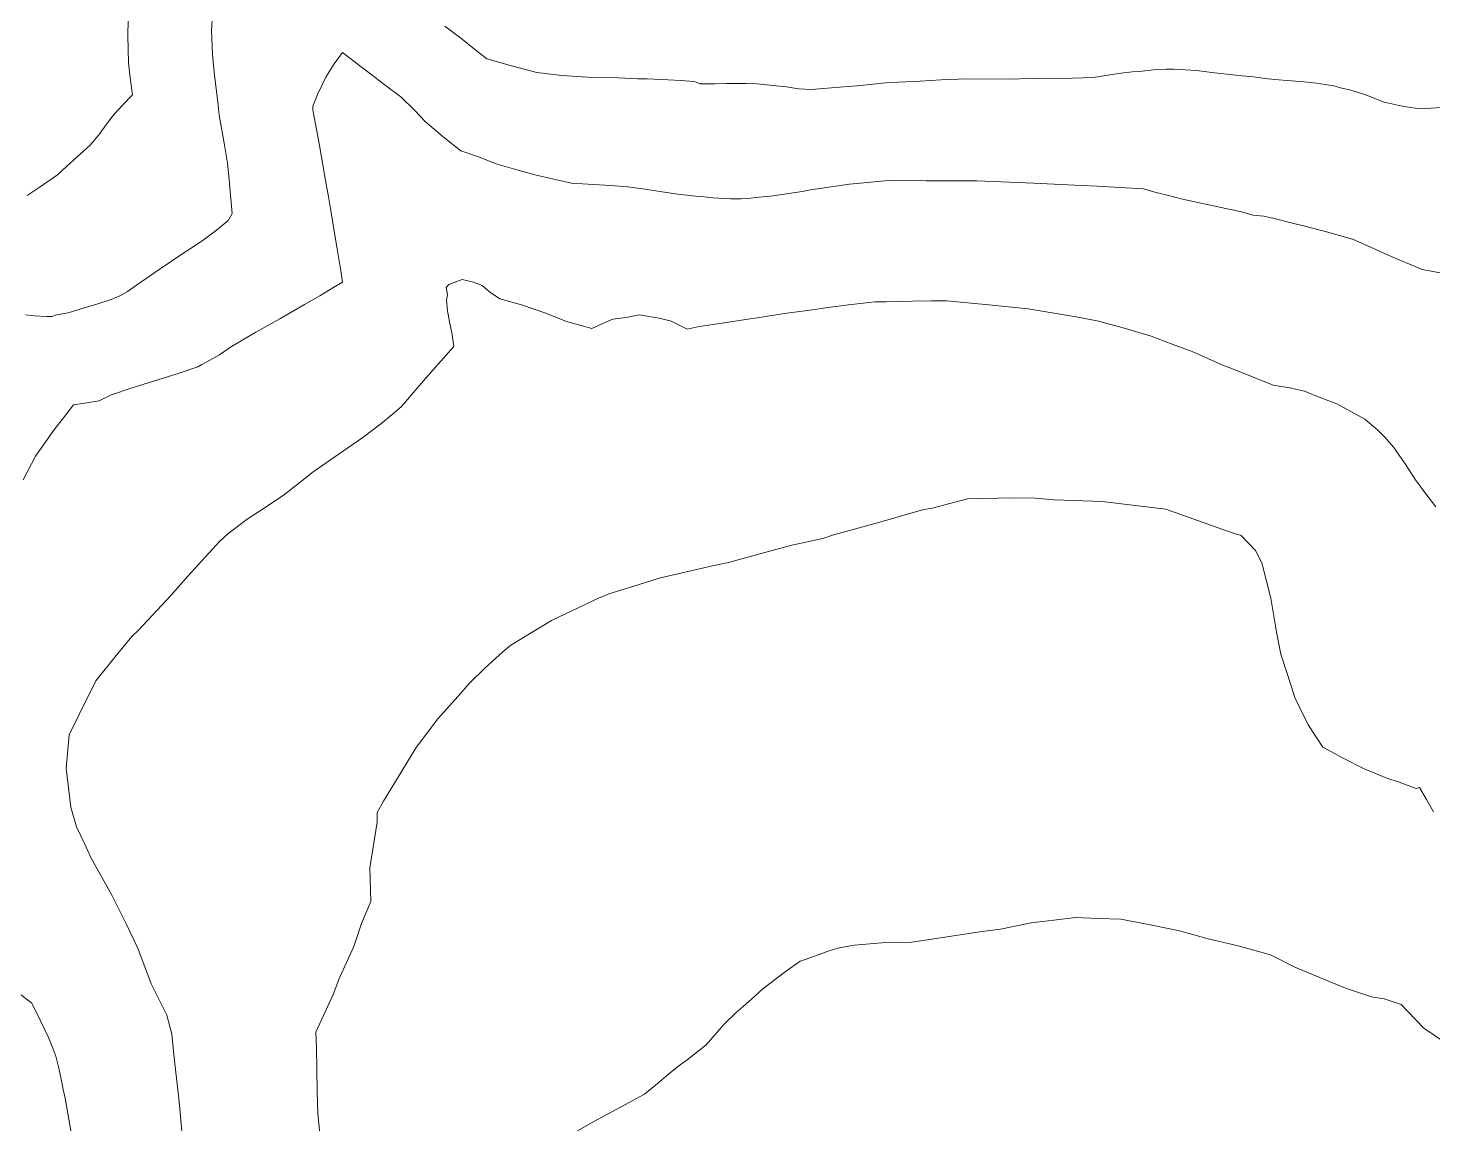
# Model space of a CAD drawing. Header units: inches. Extents: x 11351264 to 11356330, y 6702313 to 6706468.
# Drawn here: x 11354518.1 to 11354852.6, y 6704253.3 to 6704514.2 of the extents above; entities that cross this region are included whole.
import ezdxf

# ---------------------------------------------------------------- set-up
doc = ezdxf.new("R2010")
doc.units = ezdxf.units.IN
doc.header["$MEASUREMENT"] = 0
doc.layers.add('Shumate_Contours_clip1', color=7, linetype='Continuous', lineweight=0)

msp = doc.modelspace()

# ---------------------------------------------------------------- linework, layer by layer
at = {"layer": 'Shumate_Contours_clip1'}
for points, elevation in [([(11354562.09, 6704518.65), (11354561.78, 6704513.59), (11354562, 6704507.88), (11354562.5, 6704502.88), (11354563.17, 6704497.26), (11354563.33, 6704495.86), (11354563.44, 6704494.91), (11354563.7, 6704492.98), (11354564.68, 6704487.24), (11354565.56, 6704482.02), (11354565.98, 6704478.23), (11354566.16, 6704476.19), (11354566.71, 6704470.08), (11354565.78, 6704468.36), (11354562.97, 6704466.1), (11354560.1, 6704463.95), (11354556.67, 6704461.66), (11354554.69, 6704460.36), (11354549.29, 6704456.72), (11354543.92, 6704452.99), (11354541.79, 6704451.51), (11354539.93, 6704450.44), (11354537.85, 6704449.55), (11354534.44, 6704448.49), (11354531.43, 6704447.59), (11354527.62, 6704446.44), (11354524.51, 6704445.81), (11354523.82, 6704445.56), (11354522.57, 6704445.52), (11354519.65, 6704445.69), (11354517.46, 6704445.91)], 1394), ([(11354541.9, 6704516.13), (11354541.86, 6704512.45), (11354542.01, 6704505.92), (11354542.43, 6704502.35), (11354542.95, 6704498.32), (11354540.7, 6704495.91), (11354538.69, 6704493.8), (11354536.81, 6704491.3), (11354535.25, 6704489.17), (11354532.88, 6704486.32), (11354529.79, 6704483.57), (11354527.22, 6704481.27), (11354525.09, 6704479.26), (11354520.75, 6704476.21), (11354517.9, 6704474.34)], 1396), ([(11354856.11, 6704495.35), (11354849.4, 6704495), (11354845.29, 6704495.58), (11354840.99, 6704496.53), (11354836.85, 6704498.26), (11354832.63, 6704499.54), (11354831.22, 6704499.83), (11354829.06, 6704500.43), (11354824.89, 6704501.1), (11354821.86, 6704501.41), (11354818.97, 6704501.61), (11354814.92, 6704501.99), (11354812.68, 6704502.21), (11354809.88, 6704502.58), (11354807.13, 6704502.85), (11354803.54, 6704503.22), (11354799.95, 6704503.66), (11354796.36, 6704504.1), (11354790.85, 6704504.4), (11354789.9, 6704504.41), (11354789.11, 6704504.4), (11354786.04, 6704504.22), (11354783.42, 6704503.96), (11354781.04, 6704503.78), (11354778.38, 6704503.48), (11354776.28, 6704503.18), (11354771.71, 6704502.44), (11354766.84, 6704502.28), (11354758.48, 6704502.17), (11354754.22, 6704502.08), (11354751.7, 6704502.07), (11354741.71, 6704502.15), (11354735.46, 6704501.86), (11354730.52, 6704501.58), (11354725.42, 6704501.31), (11354722.35, 6704501.18), (11354715.56, 6704500.48), (11354712.28, 6704500.22), (11354704.64, 6704499.55), (11354701.57, 6704499.77), (11354698.72, 6704500.21), (11354695.43, 6704500.52), (11354693.19, 6704500.75), (11354691.67, 6704500.95), (11354689.13, 6704501), (11354684.41, 6704500.99), (11354681.73, 6704500.96), (11354678.1, 6704500.93), (11354677.18, 6704501.34), (11354676.63, 6704501.47), (11354673.55, 6704501.69), (11354670.47, 6704501.86), (11354665.55, 6704502.08), (11354663.33, 6704502.14), (11354658.73, 6704502.33), (11354651.3, 6704502.55), (11354645.17, 6704502.87), (11354639.22, 6704503.59), (11354633.54, 6704505.14), (11354627.38, 6704506.86), (11354624.43, 6704509.21), (11354621.47, 6704511.52), (11354617.32, 6704514.67)], 1394), ([(11354854.33, 6704455.96), (11354850.09, 6704456.69), (11354844.56, 6704459.04), (11354841.4, 6704460.4), (11354839.01, 6704461.49), (11354833.47, 6704463.93), (11354827.28, 6704465.69), (11354822.11, 6704467.07), (11354819.17, 6704467.79), (11354814.8, 6704468.87), (11354812.4, 6704469.42), (11354809.86, 6704469.62), (11354806.71, 6704470.54), (11354804.05, 6704471.06), (11354800.35, 6704471.84), (11354796.67, 6704472.65), (11354793, 6704473.47), (11354789.38, 6704474.38), (11354786.72, 6704475.09), (11354783.64, 6704475.92), (11354772.68, 6704476.58), (11354768.96, 6704476.7), (11354757.55, 6704477.27), (11354744, 6704477.82), (11354731.93, 6704477.87), (11354723, 6704477.9), (11354713.68, 6704477.06), (11354704.42, 6704475.66), (11354702.42, 6704475.33), (11354695.53, 6704474.28), (11354691.37, 6704473.83), (11354689.47, 6704473.6), (11354687.87, 6704473.55), (11354685.39, 6704473.53), (11354681.18, 6704473.78), (11354679.03, 6704474), (11354677, 6704474.21), (11354672.83, 6704474.62), (11354668.06, 6704475.4), (11354664.53, 6704475.94), (11354660.94, 6704476.42), (11354656.83, 6704476.72), (11354650.12, 6704477.12), (11354647.48, 6704477.28), (11354638.81, 6704479.23), (11354633.69, 6704480.7), (11354629.83, 6704481.83), (11354625.14, 6704483.6), (11354621.12, 6704484.97), (11354616.93, 6704488.28), (11354612.67, 6704491.98), (11354610.08, 6704494.64), (11354606.87, 6704497.79), (11354602.82, 6704500.86), (11354599.71, 6704503.22), (11354595.77, 6704506.28), (11354592.99, 6704508.42), (11354590.98, 6704505.69), (11354589, 6704502.49), (11354587.05, 6704498.4), (11354585.93, 6704495.61), (11354585.88, 6704494.73), (11354586.1, 6704493.78), (11354586.86, 6704489.71), (11354587.5, 6704486.28), (11354588.31, 6704481.67), (11354589.08, 6704477.05), (11354589.69, 6704473.62), (11354590.19, 6704470.73), (11354591.02, 6704465.86), (11354591.73, 6704461.65), (11354592.27, 6704458.29), (11354592.64, 6704455.96), (11354592.98, 6704453.72), (11354590.66, 6704452.34), (11354587.55, 6704450.48), (11354583.92, 6704448.36), (11354578.02, 6704444.94), (11354572.37, 6704441.77), (11354570.22, 6704440.56), (11354566.51, 6704438.39), (11354563.67, 6704436.44), (11354560.66, 6704434.72), (11354559.5, 6704434.12), (11354558.49, 6704433.56), (11354553.61, 6704431.89), (11354546.68, 6704429.71), (11354543.1, 6704428.62), (11354537.71, 6704426.83), (11354535.06, 6704425.47), (11354532.08, 6704425), (11354528.89, 6704424.53), (11354526.56, 6704421.4), (11354524.24, 6704418.45), (11354519.85, 6704412.25), (11354516.9, 6704406.68)], 1392), ([(11354853.33, 6704400.19), (11354850.92, 6704403.33), (11354848.46, 6704406.68), (11354846.04, 6704410.47), (11354843.29, 6704414.33), (11354841.2, 6704416.79), (11354839.5, 6704418.45), (11354836.39, 6704421.1), (11354833.96, 6704422.4), (11354829.75, 6704424.71), (11354825.97, 6704426.15), (11354822.05, 6704427.76), (11354818.52, 6704428.51), (11354814.59, 6704429.2), (11354804.89, 6704433.05), (11354802.75, 6704433.9), (11354795.27, 6704437.2), (11354790.51, 6704438.98), (11354785.51, 6704440.81), (11354778.9, 6704442.82), (11354772.67, 6704444.53), (11354767.22, 6704445.57), (11354756.29, 6704447.38), (11354746.85, 6704448.29), (11354736.77, 6704449.28), (11354733.22, 6704449.25), (11354728.67, 6704449.17), (11354722.36, 6704449.05), (11354719.74, 6704449.06), (11354713.46, 6704448.27), (11354709.17, 6704447.74), (11354703.67, 6704446.96), (11354698.79, 6704446.3), (11354695.78, 6704445.83), (11354691.8, 6704445.24), (11354689.52, 6704444.92), (11354683.41, 6704443.92), (11354677.88, 6704443.12), (11354675.03, 6704442.5), (11354671.2, 6704444.42), (11354668.4, 6704445.13), (11354663.72, 6704445.89), (11354660.55, 6704445.33), (11354657.36, 6704444.9), (11354654.95, 6704443.89), (11354652.31, 6704442.69), (11354650.03, 6704443.28), (11354646.29, 6704444.37), (11354641.38, 6704446.29), (11354635.6, 6704448.31), (11354630.41, 6704449.77), (11354627.94, 6704451.39), (11354626.25, 6704452.92), (11354624.17, 6704453.67), (11354621.44, 6704454.35), (11354618.31, 6704453.12), (11354617.68, 6704452.4), (11354617.95, 6704450.76), (11354617.73, 6704449.42), (11354617.96, 6704446.91), (11354618.47, 6704444.25), (11354619.01, 6704441.67), (11354619.46, 6704438.4), (11354616.4, 6704434.9), (11354612.77, 6704430.74), (11354611.23, 6704429), (11354606.99, 6704424.11), (11354605.22, 6704422.5), (11354602.13, 6704419.99), (11354597.83, 6704416.73), (11354592.21, 6704412.85), (11354586.02, 6704408.56), (11354582.9, 6704406.1), (11354578.83, 6704402.88), (11354576.57, 6704401.39), (11354574.28, 6704399.87), (11354570.3, 6704397.24), (11354565.56, 6704393.68), (11354563.7, 6704391.96), (11354556.13, 6704383.67), (11354552.14, 6704379.15), (11354544.31, 6704370.77), (11354542.83, 6704369.32), (11354539.08, 6704364.8), (11354534.21, 6704358.79), (11354530.25, 6704350.76), (11354527.92, 6704345.96), (11354527.2, 6704337.99), (11354528.27, 6704328.7), (11354529.63, 6704324), (11354531.61, 6704319.92), (11354533.02, 6704316.69), (11354538.05, 6704307.72), (11354541.47, 6704300.92), (11354544.21, 6704295.11), (11354547.44, 6704286.65), (11354548.45, 6704284.55), (11354551.11, 6704279.22), (11354552.33, 6704274.64), (11354552.84, 6704269.8), (11354553.24, 6704266.27), (11354553.98, 6704259.31), (11354554.21, 6704256.87), (11354555.26, 6704245.21)], 1390), ([(11354852.78, 6704327.63), (11354851.13, 6704330.51), (11354849.46, 6704333.43), (11354848.66, 6704333.12), (11354844.56, 6704334.68), (11354841.65, 6704335.62), (11354839.77, 6704336.43), (11354836.26, 6704337.8), (11354831.29, 6704340.35), (11354826.4, 6704342.97), (11354822.92, 6704348.32), (11354820.85, 6704352.5), (11354819.72, 6704354.86), (11354818.85, 6704357.56), (11354816.38, 6704365.11), (11354815.38, 6704370.36), (11354814, 6704378.46), (11354811.86, 6704386.9), (11354810.42, 6704389.85), (11354807.01, 6704393.4), (11354805.59, 6704393.75), (11354803.5, 6704394.54), (11354789.04, 6704399.67), (11354773.91, 6704401.5), (11354762.48, 6704401.9), (11354757.89, 6704402.28), (11354752.7, 6704402.32), (11354741.78, 6704402.15), (11354733.4, 6704399.9), (11354731.1, 6704399.47), (11354720.89, 6704396.55), (11354709.68, 6704393.49), (11354707.36, 6704392.64), (11354700, 6704391.08), (11354693.54, 6704389.32), (11354684.86, 6704386.94), (11354681.06, 6704386.16), (11354668.39, 6704383.24), (11354663.34, 6704381.64), (11354656.38, 6704379.49), (11354653.97, 6704378.48), (11354642.71, 6704373.14), (11354633.08, 6704367.31), (11354631.13, 6704365.72), (11354626.92, 6704361.87), (11354623.23, 6704358.23), (11354621.19, 6704355.82), (11354615.71, 6704349.72), (11354610.53, 6704342.92), (11354602.74, 6704330.1), (11354601.22, 6704327.41), (11354601.19, 6704325.16), (11354599.51, 6704314.23), (11354599.75, 6704306.23), (11354597.49, 6704301.04), (11354595.7, 6704295.5), (11354592.24, 6704288.09), (11354590.76, 6704284.11), (11354586.63, 6704275.18), (11354586.78, 6704271.48), (11354586.91, 6704260.9), (11354587.13, 6704255.73), (11354587.85, 6704248.63)], 1388), ([(11354855.43, 6704272.77), (11354850.46, 6704276.1), (11354846.66, 6704280.03), (11354845.05, 6704281.75), (11354841, 6704283.07), (11354837.97, 6704283.55), (11354831.8, 6704285.65), (11354824.9, 6704288.51), (11354819.75, 6704290.63), (11354813.99, 6704293.56), (11354806.29, 6704295.7), (11354799.14, 6704297.36), (11354792.26, 6704299.23), (11354785.32, 6704300.69), (11354778.33, 6704302.02), (11354772.97, 6704302.24), (11354767.54, 6704302.42), (11354762.36, 6704301.8), (11354756.99, 6704301.15), (11354749.69, 6704299.69), (11354744.71, 6704299.04), (11354730.67, 6704296.87), (11354728.43, 6704296.57), (11354721.4, 6704296.4), (11354714.78, 6704295.83), (11354710.91, 6704295.17), (11354708.87, 6704294.54), (11354705.57, 6704293.29), (11354703.17, 6704292.44), (11354701.92, 6704292.01), (11354698.39, 6704289.54), (11354693.08, 6704285.48), (11354691.08, 6704283.62), (11354688.39, 6704281.29), (11354686.73, 6704279.79), (11354683.86, 6704277.07), (11354682.22, 6704275.13), (11354679.6, 6704272.12), (11354675.08, 6704268.56), (11354673.4, 6704267.34), (11354671.09, 6704265.51), (11354667.47, 6704262.53), (11354664.85, 6704260.36), (11354660.4, 6704257.92), (11354658.14, 6704256.76), (11354652.82, 6704253.89), (11354646.33, 6704250.16)], 1386), ([(11354515.93, 6704284.4), (11354519.02, 6704282.06), (11354519.25, 6704281.59), (11354521.02, 6704277.88), (11354521.99, 6704275.87), (11354522.94, 6704273.84), (11354523.99, 6704271.35), (11354524.68, 6704269.46), (11354525.33, 6704266.92), (11354525.99, 6704263.96), (11354526.47, 6704261.5), (11354526.9, 6704259.45), (11354528.41, 6704250.81)], 1392)]:
    msp.add_lwpolyline(points, dxfattribs=dict(at, elevation=elevation))

doc.saveas('drawing.dxf')
